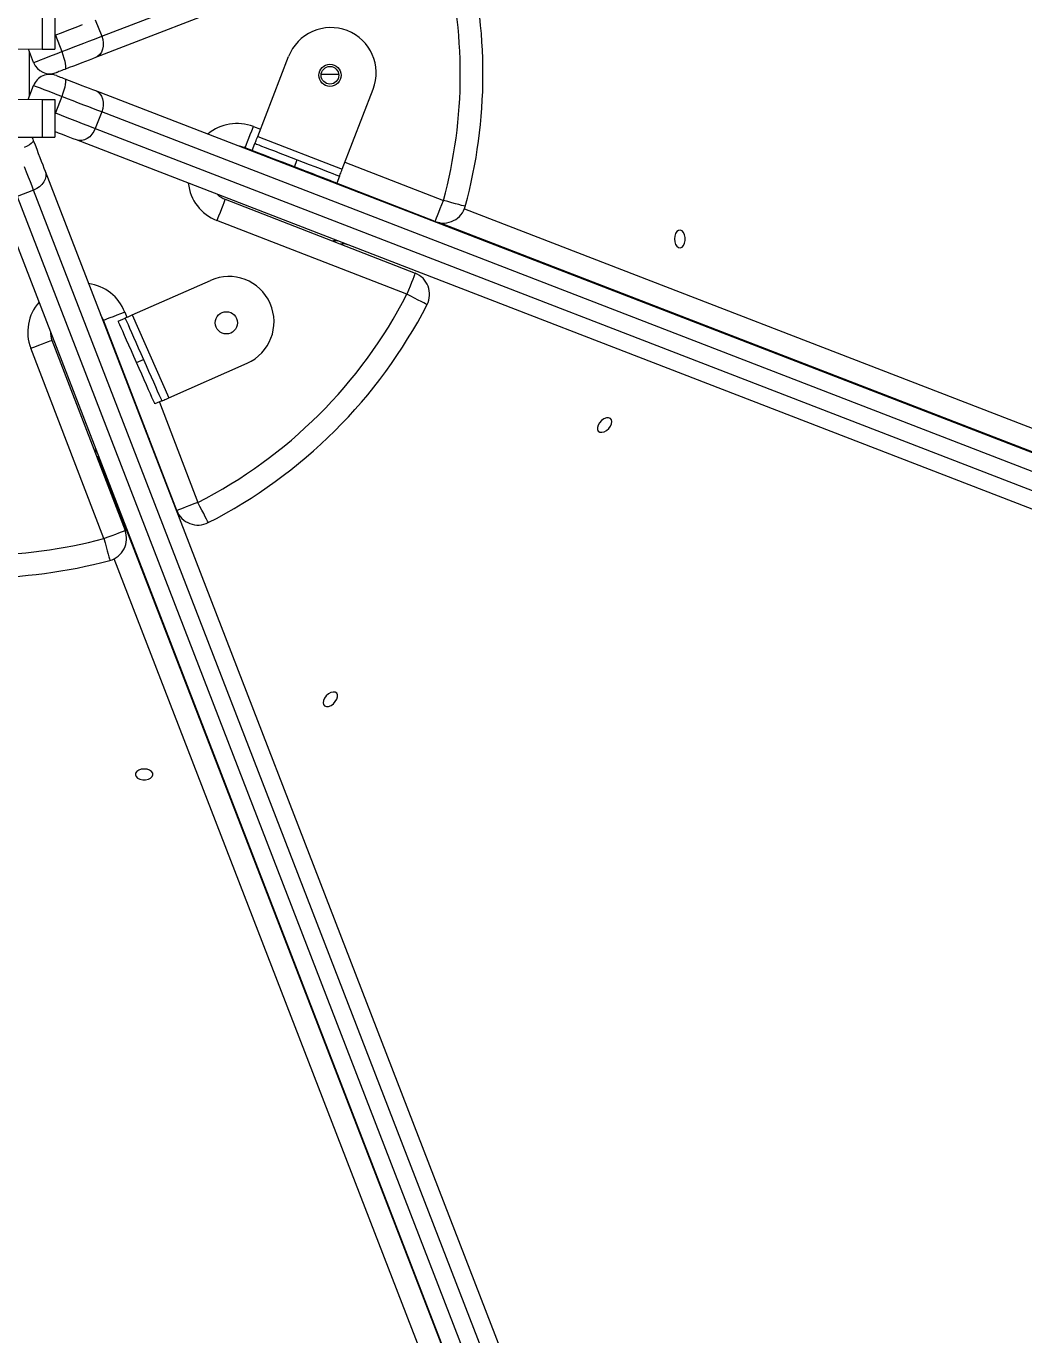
# Model space of a CAD drawing. Header units: millimetres. Extents: x -6332 to 8932, y -6739 to 7096.
# Drawn here: x -1828 to -1432, y -111 to 409 of the extents above; entities that cross this region are included whole.
import ezdxf

# ---------------------------------------------------------------- set-up
doc = ezdxf.new("R2010")
doc.units = ezdxf.units.MM
for name, color, linetype in [('DIKOM_ОБЪЕКТ', 7, 'Continuous'), ('DIKOM_РАЗМЕР_ЗОНА', 7, 'Continuous'), ('DIKOM_РАЗМЕР_ОБЪЕКТА', 7, 'Continuous')]:
    doc.layers.add(name, color=color, linetype=linetype)
doc.styles.add('style1', font='arial.ttf', dxfattribs={"width": 0.8})
doc.dimstyles.new('1-50', dxfattribs={"dimtxt": 300, "dimasz": 200, "dimexe": 100, "dimexo": 0, "dimgap": 100, "dimtad": 1, "dimtxsty": 'style1', "dimcen": 200, "dimclrd": 7, "dimclre": 7, "dimclrt": 7, "dimadec": 1, "dimazin": 2, "dimtfac": 1, "dimtmove": 0, "dimatfit": 2, "dimfxl": 0, "dimlwd": 25, "dimlwe": 18, "dimarcsym": 0})

# ---------------------------------------------------------------- blocks, each defined once
blk = doc.blocks.new('*D9')
at = {"layer": 'Defpoints', "color": 0, "transparency": 16777216}
for p in [(777.17, 5593.97), (-4228.73, -3389.78), (7301.72, -3389.78)]:
    blk.add_point(p, dxfattribs=at)
at = {"layer": 'DIKOM_РАЗМЕР_ОБЪЕКТА', "color": 7, "lineweight": 18, "transparency": 16777216}
for p, q in [((777.17, 5593.97), (7401.72, 5593.97)), ((-4228.73, -3389.78), (7401.72, -3389.78))]:
    blk.add_line(p, q, dxfattribs=at)
at = {"layer": 'DIKOM_РАЗМЕР_ОБЪЕКТА', "color": 7, "lineweight": 25, "transparency": 16777216}
blk.add_line((7301.72, 5393.97), (7301.72, -3189.78), dxfattribs=at)
at = {"layer": 'DIKOM_РАЗМЕР_ОБЪЕКТА', "color": 7, "transparency": 16777216}
for points in [[(7268.39, 5393.97), (7335.06, 5393.97), (7301.72, 5593.97)], [(7268.39, -3189.78), (7335.06, -3189.78), (7301.72, -3389.78)]]:
    blk.add_solid(points, dxfattribs=at)
at = {"layer": 'DIKOM_РАЗМЕР_ОБЪЕКТА', "color": 7, "transparency": 16777216, "insert": (7048.55, 1153.71), "char_height": 300, "attachment_point": 5, "rotation": 90, "style": 'style1'}
blk.add_mtext('9000', dxfattribs=at)
blk = doc.blocks.new('*D10')
at = {"layer": 'Defpoints', "color": 0, "transparency": 16777216}
for p in [(4034.78, 3636.59), (-4490.85, -1960.46), (4034.78, -5533.39)]:
    blk.add_point(p, dxfattribs=at)
at = {"layer": 'DIKOM_РАЗМЕР_ОБЪЕКТА', "color": 7, "lineweight": 18, "transparency": 16777216}
for p, q in [((4034.78, 3636.59), (4034.78, -5633.39)), ((-4490.85, -1960.46), (-4490.85, -5633.39))]:
    blk.add_line(p, q, dxfattribs=at)
at = {"layer": 'DIKOM_РАЗМЕР_ОБЪЕКТА', "color": 7, "lineweight": 25, "transparency": 16777216}
blk.add_line((-4290.85, -5533.39), (3834.78, -5533.39), dxfattribs=at)
at = {"layer": 'DIKOM_РАЗМЕР_ОБЪЕКТА', "color": 7, "transparency": 16777216}
for points in [[(-4290.85, -5500.05), (-4290.85, -5566.72), (-4490.85, -5533.39)], [(3834.78, -5500.05), (3834.78, -5566.72), (4034.78, -5533.39)]]:
    blk.add_solid(points, dxfattribs=at)
at = {"layer": 'DIKOM_РАЗМЕР_ОБЪЕКТА', "color": 7, "transparency": 16777216, "insert": (308.03, -5280.21), "char_height": 300, "attachment_point": 5, "style": 'style1'}
blk.add_mtext('8500', dxfattribs=at)
blk = doc.blocks.new('*D11')
at = {"layer": 'Defpoints', "color": 0, "transparency": 16777216}
for p in [(1114.35, 7096.35), (-4349.59, -4627.34), (8831.76, -4627.34)]:
    blk.add_point(p, dxfattribs=at)
at = {"layer": 'DIKOM_РАЗМЕР_ЗОНА', "color": 7, "lineweight": 18, "transparency": 16777216}
for p, q in [((1114.35, 7096.35), (8931.76, 7096.35)), ((-4349.59, -4627.34), (8931.76, -4627.34))]:
    blk.add_line(p, q, dxfattribs=at)
at = {"layer": 'DIKOM_РАЗМЕР_ЗОНА', "color": 7, "lineweight": 25, "transparency": 16777216}
blk.add_line((8831.76, 6896.35), (8831.76, -4427.34), dxfattribs=at)
at = {"layer": 'DIKOM_РАЗМЕР_ЗОНА', "color": 7, "transparency": 16777216}
for points in [[(8798.42, 6896.35), (8865.09, 6896.35), (8831.76, 7096.35)], [(8798.42, -4427.34), (8865.09, -4427.34), (8831.76, -4627.34)]]:
    blk.add_solid(points, dxfattribs=at)
at = {"layer": 'DIKOM_РАЗМЕР_ЗОНА', "color": 7, "transparency": 16777216, "insert": (8578.59, 1308.2), "char_height": 300, "attachment_point": 5, "rotation": 90, "style": 'style1'}
blk.add_mtext('11750', dxfattribs=at)
blk = doc.blocks.new('*D12')
at = {"layer": 'Defpoints', "color": 0, "transparency": 16777216}
for p in [(6134.38, 3354.85), (-6332, -2644.93), (6134.38, -6639)]:
    blk.add_point(p, dxfattribs=at)
at = {"layer": 'DIKOM_РАЗМЕР_ЗОНА', "color": 7, "lineweight": 18, "transparency": 16777216}
for p, q in [((6134.38, 3354.85), (6134.38, -6739)), ((-6332, -2644.93), (-6332, -6739))]:
    blk.add_line(p, q, dxfattribs=at)
at = {"layer": 'DIKOM_РАЗМЕР_ЗОНА', "color": 7, "lineweight": 25, "transparency": 16777216}
blk.add_line((-6132, -6639), (5934.38, -6639), dxfattribs=at)
at = {"layer": 'DIKOM_РАЗМЕР_ЗОНА', "color": 7, "transparency": 16777216}
for points in [[(-6132, -6605.67), (-6132, -6672.33), (-6332, -6639)], [(5934.38, -6605.67), (5934.38, -6672.33), (6134.38, -6639)]]:
    blk.add_solid(points, dxfattribs=at)
at = {"layer": 'DIKOM_РАЗМЕР_ЗОНА', "color": 7, "transparency": 16777216, "insert": (-98.81, -6385.83), "char_height": 300, "attachment_point": 5, "style": 'style1'}
blk.add_mtext('12500', dxfattribs=at)

msp = doc.modelspace()

# ---------------------------------------------------------------- linework, layer by layer
at = {"layer": 'DIKOM_ОБЪЕКТ', "color": 7, "linetype": 'Continuous', "lineweight": 15}
for p, q in [((-1797.717, 405.128), (-865.352, 765.571)), ((-867.829, 757.108), (-1800.195, 396.665)), ((-1821.285, 415.042), (-1821.312, 400.042)), ((-1816.285, 415.032), (-1816.312, 400.033)), ((-1800.241, 411.656), (-1797.717, 405.128)), ((-1816.095, 405.527), (-1816.302, 405.448)), ((-1816.301, 406.048), (-1816.095, 405.527)), ((-1813.815, 406.409), (-1816.095, 405.527)), ((-1816.095, 405.527), (-1813.571, 398.998)), ((-1811.59, 407.27), (-1813.815, 406.409)), ((-1809.436, 408.102), (-1811.59, 407.27)), ((-1807.369, 408.901), (-1809.436, 408.102)), ((-1805.402, 409.661), (-1807.369, 408.901)), ((-2106.132, 400.555), (-1821.312, 400.042)), ((-1811.291, 399.88), (-1809.066, 400.741)), ((-1809.066, 400.741), (-1806.912, 401.573)), ((-1806.912, 401.573), (-1804.845, 402.372)), ((-1804.845, 402.372), (-1802.878, 403.132)), ((-1802.878, 403.132), (-1801.026, 403.849)), ((-1801.026, 403.849), (-1799.302, 404.515)), ((-1799.302, 404.515), (-1797.717, 405.128)), ((-1797.717, 405.128), (-1797.321, 403.816)), ((-1797.158, 401.175), (-1797.398, 399.944)), ((-1797.321, 403.816), (-1797.132, 402.482)), ((-1797.132, 402.482), (-1797.158, 401.175)), ((-1824.759, 394.673), (-1826.838, 400.052)), ((-1826.346, 381.396), (-1826.315, 398.697)), ((-1824.046, 394.949), (-1823.179, 395.284)), ((-1823.179, 395.284), (-1822.014, 395.735)), ((-1822.014, 395.735), (-1820.595, 396.283)), ((-1821.312, 400.042), (-1820.337, 400.04)), ((-1820.595, 396.283), (-1818.976, 396.91)), ((-1820.337, 400.04), (-1819.399, 400.039)), ((-1819.399, 400.039), (-1818.534, 400.037)), ((-1818.976, 396.91), (-1817.22, 397.588)), ((-1818.534, 400.037), (-1817.777, 400.036)), ((-1817.777, 400.036), (-1817.155, 400.034)), ((-1817.22, 397.588), (-1815.395, 398.294)), ((-1817.155, 400.034), (-1816.693, 400.033)), ((-1816.693, 400.033), (-1816.408, 400.033)), ((-1816.408, 400.033), (-1816.312, 400.033)), ((-1815.395, 398.294), (-1813.571, 398.998)), ((-1813.571, 398.998), (-1811.291, 399.88)), ((-1813.571, 398.998), (-1813.104, 397.715)), ((-1813.104, 397.715), (-1812.705, 396.462)), ((-1812.705, 396.462), (-1812.389, 395.287)), ((-1812.389, 395.287), (-1812.168, 394.235)), ((-1804.151, 395.135), (-1805.659, 394.552)), ((-1802.731, 395.684), (-1804.151, 395.135)), ((-1801.41, 396.195), (-1802.731, 395.684)), ((-1800.195, 396.665), (-1801.41, 396.195)), ((-1799.268, 397.167), (-1800.195, 396.665)), ((-1798.473, 397.902), (-1799.268, 397.167)), ((-1797.842, 398.839), (-1798.473, 397.902)), ((-1797.398, 399.944), (-1797.842, 398.839)), ((-1735.782, 365.325), (-1723.522, 397.038)), ((-1824.759, 394.673), (-1824.579, 394.743)), ((-1824.579, 394.743), (-1824.046, 394.949)), ((-1815.638, 390.695), (-1815.706, 390.669)), ((-1815.436, 390.773), (-1815.638, 390.695)), ((-1815.111, 390.899), (-1815.436, 390.773)), ((-1814.678, 391.066), (-1815.111, 390.899)), ((-1814.159, 391.267), (-1814.678, 391.066)), ((-1813.579, 391.491), (-1814.159, 391.267)), ((-1812.965, 391.727), (-1813.579, 391.491)), ((-1812.35, 391.966), (-1812.965, 391.727)), ((-1810.601, 392.642), (-1812.35, 391.966)), ((-1812.144, 392.19), (-1812.35, 391.966)), ((-1812.168, 394.235), (-1812.051, 393.346)), ((-1812.043, 392.655), (-1812.144, 392.19)), ((-1812.051, 393.346), (-1812.043, 392.655)), ((-1808.896, 393.301), (-1810.601, 392.642)), ((-1807.244, 393.94), (-1808.896, 393.301)), ((-1805.659, 394.552), (-1807.244, 393.94)), ((-1710.562, 390.087), (-1703.626, 390.087)), ((-1826.865, 380.052), (-1824.759, 385.5)), ((-1824.579, 385.43), (-1824.759, 385.5)), ((-1824.046, 385.224), (-1824.579, 385.43)), ((-1823.179, 384.89), (-1824.046, 385.224)), ((-1822.014, 384.439), (-1823.179, 384.89)), ((-1815.706, 389.505), (-1815.638, 389.479)), ((-1815.638, 389.479), (-1815.436, 389.401)), ((-1815.436, 389.401), (-1815.111, 389.275)), ((-1815.111, 389.275), (-1814.678, 389.108)), ((-1814.678, 389.108), (-1814.159, 388.907)), ((-1814.159, 388.907), (-1813.579, 388.682)), ((-1813.579, 388.682), (-1812.965, 388.446)), ((-1812.965, 388.446), (-1812.35, 388.207)), ((-1812.389, 384.888), (-1812.705, 383.712)), ((-1812.168, 385.94), (-1812.389, 384.888)), ((-1812.35, 388.207), (-1812.144, 387.984)), ((-1812.35, 388.207), (-1810.601, 387.531)), ((-1812.051, 386.828), (-1812.168, 385.94)), ((-1812.144, 387.984), (-1812.043, 387.518)), ((-1812.043, 387.518), (-1812.051, 386.828)), ((-1810.601, 387.531), (-1808.896, 386.872)), ((-1808.896, 386.872), (-1807.244, 386.234)), ((-1807.244, 386.234), (-1805.659, 385.621)), ((-1805.659, 385.621), (-1804.151, 385.038)), ((-1804.151, 385.038), (-1802.731, 384.489)), ((-2106.168, 380.554), (-1821.348, 380.042)), ((-1820.595, 383.89), (-1822.014, 384.439)), ((-1821.348, 380.042), (-1821.375, 365.042)), ((-1821.348, 380.042), (-1820.373, 380.04)), ((-1818.976, 383.265), (-1820.595, 383.89)), ((-1820.373, 380.04), (-1819.435, 380.038)), ((-1819.435, 380.038), (-1818.57, 380.036)), ((-1817.22, 382.586), (-1818.976, 383.265)), ((-1818.57, 380.036), (-1817.813, 380.035)), ((-1817.813, 380.035), (-1817.191, 380.034)), ((-1815.395, 381.88), (-1817.22, 382.586)), ((-1817.191, 380.034), (-1816.729, 380.034)), ((-1816.729, 380.034), (-1816.444, 380.033)), ((-1816.444, 380.033), (-1816.348, 380.033)), ((-1816.348, 380.033), (-1816.375, 365.033)), ((-1813.571, 381.175), (-1816.095, 374.646)), ((-1813.571, 381.175), (-1815.395, 381.88)), ((-1813.104, 382.459), (-1813.571, 381.175)), ((-1811.291, 380.294), (-1813.571, 381.175)), ((-1812.705, 383.712), (-1813.104, 382.459)), ((-1809.066, 379.434), (-1811.291, 380.294)), ((-1806.912, 378.601), (-1809.066, 379.434)), ((-1802.731, 384.489), (-1801.41, 383.978)), ((-1801.41, 383.978), (-1800.195, 383.509)), ((-1800.195, 383.509), (-867.829, 23.066)), ((-1800.195, 383.509), (-1799.268, 383.006)), ((-1799.268, 383.006), (-1798.473, 382.272)), ((-1798.473, 382.272), (-1797.842, 381.334)), ((-1797.842, 381.334), (-1797.398, 380.229)), ((-1797.398, 380.229), (-1797.158, 379)), ((-1702.204, 352.345), (-1689.944, 384.057)), ((-1816.095, 374.646), (-1816.359, 373.984)), ((-1816.358, 374.747), (-1816.095, 374.646)), ((-1816.095, 374.646), (-1813.815, 373.764)), ((-1804.845, 377.801), (-1806.912, 378.601)), ((-1802.878, 377.041), (-1804.845, 377.801)), ((-1801.026, 376.325), (-1802.878, 377.041)), ((-1799.302, 375.658), (-1801.026, 376.325)), ((-1797.717, 375.046), (-1800.241, 368.517)), ((-1797.717, 375.046), (-1799.302, 375.658)), ((-1797.321, 376.357), (-1797.717, 375.046)), ((-865.352, 14.603), (-1797.717, 375.046)), ((-1797.132, 377.692), (-1797.321, 376.357)), ((-1797.158, 379), (-1797.132, 377.692)), ((-1813.815, 373.764), (-1811.59, 372.904)), ((-1811.59, 372.904), (-1809.436, 372.071)), ((-1809.436, 372.071), (-1807.369, 371.272)), ((-1807.369, 371.272), (-1805.402, 370.512)), ((-1805.402, 370.512), (-1803.55, 369.796)), ((-1803.55, 369.796), (-1801.826, 369.129)), ((-1801.826, 369.129), (-1800.241, 368.517)), ((-1738.125, 367.605), (-1737.489, 369.242)), ((-1737.489, 369.242), (-1734.689, 368.154)), ((-2106.195, 365.554), (-1821.375, 365.042)), ((-1825.394, 365.049), (-1825.339, 364.907)), ((-1825.339, 364.907), (-1825.102, 364.294)), ((-1825.102, 364.294), (-1824.864, 363.679)), ((-1821.375, 365.042), (-1820.4, 365.04)), ((-1820.4, 365.04), (-1819.462, 365.038)), ((-1819.462, 365.038), (-1818.597, 365.037)), ((-1818.597, 365.037), (-1817.84, 365.035)), ((-1817.84, 365.035), (-1817.218, 365.034)), ((-1817.218, 365.034), (-1816.756, 365.033)), ((-1816.756, 365.033), (-1816.471, 365.033)), ((-1816.471, 365.033), (-1816.375, 365.033)), ((-1814.816, 366.647), (-1816.371, 367.248)), ((-1813.231, 366.034), (-1814.816, 366.647)), ((-1811.724, 365.451), (-1813.231, 366.034)), ((-1810.304, 364.902), (-1811.724, 365.451)), ((-1808.982, 364.391), (-1810.304, 364.902)), ((-1807.767, 363.921), (-1808.982, 364.391)), ((-875.402, 3.478), (-1807.767, 363.921)), ((-1806.743, 363.669), (-1807.767, 363.921)), ((-1804.563, 363.948), (-1805.661, 363.678)), ((-1803.491, 364.467), (-1804.563, 363.948)), ((-1802.487, 365.215), (-1803.491, 364.467)), ((-1801.588, 366.165), (-1802.487, 365.215)), ((-1800.83, 367.28), (-1801.588, 366.165)), ((-1800.241, 368.517), (-1800.83, 367.28)), ((-1800.241, 368.517), (-867.876, 8.074)), ((-1739.794, 363.31), (-1739.3, 364.581)), ((-1739.3, 364.581), (-1738.736, 366.032)), ((-1738.736, 366.032), (-1738.125, 367.605)), ((-1736.383, 363.771), (-1736.196, 364.255)), ((-1736.196, 364.255), (-1735.993, 364.78)), ((-1735.993, 364.78), (-1735.782, 365.325)), ((-1735.782, 365.325), (-1702.204, 352.345)), ((-1827.347, 361.474), (-1828.429, 360.917)), ((-1826.42, 362.019), (-1827.347, 361.474)), ((-1825.684, 362.53), (-1826.42, 362.019)), ((-1825.168, 362.988), (-1825.684, 362.53)), ((-1824.891, 363.376), (-1825.168, 362.988)), ((-1824.864, 363.679), (-1824.891, 363.376)), ((-1824.864, 363.679), (-1824.188, 361.93)), ((-1824.188, 361.93), (-1823.528, 360.225)), ((-1823.528, 360.225), (-1822.89, 358.573)), ((-1805.661, 363.678), (-1806.743, 363.669)), ((-1742.448, 361.328), (-1743.036, 361.412)), ((-1740.749, 360.853), (-1742.448, 361.328)), ((-1740.749, 360.853), (-1740.686, 361.014)), ((-1737.934, 359.759), (-1740.749, 360.853)), ((-1740.686, 361.014), (-1740.501, 361.492)), ((-1740.501, 361.492), (-1740.199, 362.267)), ((-1740.199, 362.267), (-1739.794, 363.31)), ((-1737.946, 359.729), (-1736.864, 362.527)), ((-1737.775, 359.663), (-1737.946, 359.729)), ((-1737.265, 359.466), (-1737.775, 359.663)), ((-1736.428, 359.142), (-1737.265, 359.466)), ((-1736.864, 362.527), (-1736.843, 362.581)), ((-1736.864, 362.527), (-1736.693, 362.461)), ((-1736.843, 362.581), (-1736.781, 362.741)), ((-1736.781, 362.741), (-1736.681, 362.999)), ((-1736.693, 362.461), (-1736.184, 362.265)), ((-1736.681, 362.999), (-1736.547, 363.347)), ((-1736.547, 363.347), (-1736.383, 363.771)), ((-1735.28, 358.699), (-1736.428, 359.142)), ((-1736.184, 362.265), (-1735.347, 361.94)), ((-1735.347, 361.94), (-1734.199, 361.497)), ((-1733.845, 358.144), (-1735.28, 358.699)), ((-1734.199, 361.497), (-1732.763, 360.942)), ((-1732.763, 360.942), (-1731.069, 360.287)), ((-1731.069, 360.287), (-1729.152, 359.546)), ((-1729.152, 359.546), (-1727.049, 358.733)), ((-1727.049, 358.733), (-1724.805, 357.865)), ((-1822.89, 358.573), (-1822.277, 356.988)), ((-1822.277, 356.988), (-1821.694, 355.48)), ((-1821.694, 355.48), (-1821.145, 354.06)), ((-1821.145, 354.06), (-1820.634, 352.738)), ((-1732.151, 357.489), (-1733.845, 358.144)), ((-1730.233, 356.748), (-1732.151, 357.489)), ((-1728.131, 355.935), (-1730.233, 356.748)), ((-1725.886, 355.067), (-1728.131, 355.935)), ((-1723.546, 354.162), (-1725.886, 355.067)), ((-1724.805, 357.865), (-1722.464, 356.96)), ((-1721.156, 353.238), (-1723.546, 354.162)), ((-1722.464, 356.96), (-1720.075, 356.037)), ((-1721.156, 353.238), (-1720.075, 356.037)), ((-1720.075, 356.037), (-1717.685, 355.113)), ((-1717.685, 355.113), (-1715.345, 354.208)), ((-1715.345, 354.208), (-1713.1, 353.34)), ((-1701.134, 355.112), (-1662.037, 339.917)), ((-1827.516, 351.126), (-1828.315, 353.193)), ((-1826.755, 349.158), (-1827.516, 351.126)), ((-1826.039, 347.306), (-1826.755, 349.158)), ((-1820.191, 348.32), (-1820.71, 347.248)), ((-1820.634, 352.738), (-1820.165, 351.523)), ((-1819.922, 349.418), (-1820.191, 348.32)), ((-1820.165, 351.523), (-1459.722, -580.842)), ((-1820.165, 351.523), (-1819.913, 350.499)), ((-1819.913, 350.499), (-1819.922, 349.418)), ((-1665.297, 331.529), (-1721.189, 353.251)), ((-1718.767, 352.315), (-1721.156, 353.238)), ((-1716.426, 351.41), (-1718.767, 352.315)), ((-1714.182, 350.542), (-1716.426, 351.41)), ((-1712.08, 349.73), (-1714.182, 350.542)), ((-1713.1, 353.34), (-1710.998, 352.528)), ((-1710.162, 348.989), (-1712.08, 349.73)), ((-1710.998, 352.528), (-1709.08, 351.787)), ((-1708.468, 348.333), (-1710.162, 348.989)), ((-1709.08, 351.787), (-1707.386, 351.131)), ((-1707.033, 347.778), (-1708.468, 348.333)), ((-1707.386, 351.131), (-1705.951, 350.576)), ((-1705.951, 350.576), (-1704.803, 350.133)), ((-1704.803, 350.133), (-1703.966, 349.809)), ((-1703.286, 349.546), (-1704.367, 346.748)), ((-1703.966, 349.809), (-1703.456, 349.612)), ((-1703.456, 349.612), (-1703.286, 349.546)), ((-1703.286, 349.546), (-1703.265, 349.6)), ((-1703.265, 349.6), (-1703.203, 349.759)), ((-1703.203, 349.759), (-1703.103, 350.018)), ((-1703.103, 350.018), (-1702.969, 350.366)), ((-1702.969, 350.366), (-1702.805, 350.79)), ((-1702.805, 350.79), (-1702.618, 351.274)), ((-1702.618, 351.274), (-1702.415, 351.798)), ((-1702.415, 351.798), (-1702.204, 352.345)), ((-1479.309, -588.414), (-1839.752, 343.951)), ((-1824.76, 343.998), (-1831.289, 341.474)), ((-1825.373, 345.582), (-1826.039, 347.306)), ((-1824.76, 343.998), (-1825.373, 345.582)), ((-1823.524, 344.586), (-1824.76, 343.998)), ((-1464.317, -588.367), (-1824.76, 343.998)), ((-1822.409, 345.345), (-1823.524, 344.586)), ((-1821.459, 346.243), (-1822.409, 345.345)), ((-1820.71, 347.248), (-1821.459, 346.243)), ((-1705.885, 347.335), (-1707.033, 347.778)), ((-1705.047, 347.011), (-1705.885, 347.335)), ((-1704.538, 346.814), (-1705.047, 347.011)), ((-1704.367, 346.748), (-1704.538, 346.814)), ((-1831.289, 341.474), (-1470.846, -590.892)), ((-1749.674, 337.891), (-1750.168, 336.619)), ((-1749.268, 338.934), (-1749.674, 337.891)), ((-1748.967, 339.709), (-1749.268, 338.934)), ((-1748.781, 340.186), (-1748.967, 339.709)), ((-1748.719, 340.347), (-1748.781, 340.186)), ((-1748.719, 340.347), (-1673.267, 311.023)), ((-1693.585, 342.523), (-1693.34, 342.343)), ((-1693.34, 342.343), (-1692.366, 341.823)), ((-1691.785, 341.823), (-1692.366, 341.823)), ((-1663.285, 336.707), (-1662.673, 338.281)), ((-1662.673, 338.281), (-1662.037, 339.917)), ((-1660.343, 339.456), (-1662.037, 339.917)), ((-1658.714, 339.012), (-1660.343, 339.456)), ((-1657.212, 338.604), (-1658.714, 339.012)), ((-1655.896, 338.245), (-1657.212, 338.604)), ((-1654.816, 337.952), (-1655.896, 338.245)), ((-1654.014, 337.733), (-1654.816, 337.952)), ((-1751.343, 333.595), (-1751.979, 331.959)), ((-1750.731, 335.169), (-1751.343, 333.595)), ((-1750.168, 336.619), (-1750.731, 335.169)), ((-1665.049, 332.167), (-1664.748, 332.942)), ((-1664.748, 332.942), (-1664.342, 333.985)), ((-1664.342, 333.985), (-1663.848, 335.257)), ((-1663.848, 335.257), (-1663.285, 336.707)), ((-1653.52, 337.598), (-1654.014, 337.733)), ((-1653.705, 336.514), (-847.775, 24.95)), ((-1653.353, 337.553), (-1653.52, 337.598)), ((-1676.527, 302.634), (-1751.979, 331.959)), ((-1665.297, 331.529), (-1665.235, 331.69)), ((-1665.235, 331.69), (-1665.049, 332.167)), ((-854.295, 18.139), (-1663.833, 331.098)), ((-1569.345, 327.547), (-1569.865, 326.766)), ((-1568.698, 328.01), (-1569.345, 327.547)), ((-1567.993, 328.105), (-1568.698, 328.01)), ((-1567.308, 327.822), (-1567.993, 328.105)), ((-1566.717, 327.191), (-1567.308, 327.822)), ((-1570.201, 325.753), (-1570.318, 324.616)), ((-1570.318, 324.616), (-1570.201, 323.481)), ((-1569.865, 326.766), (-1570.201, 325.753)), ((-1570.201, 323.481), (-1569.865, 322.467)), ((-1569.865, 322.467), (-1569.345, 321.687)), ((-1566.283, 326.283), (-1566.717, 327.191)), ((-1566.717, 322.042), (-1566.283, 322.951)), ((-1566.053, 325.192), (-1566.283, 326.283)), ((-1566.283, 322.951), (-1566.053, 324.04)), ((-1566.053, 324.04), (-1566.053, 325.192)), ((-1569.345, 321.687), (-1568.698, 321.224)), ((-1568.698, 321.224), (-1567.993, 321.129)), ((-1567.993, 321.129), (-1567.308, 321.411)), ((-1567.308, 321.411), (-1566.717, 322.042)), ((-1785.67, 294.409), (-1754.577, 308.164)), ((-1674.716, 307.294), (-1675.28, 305.844)), ((-1674.222, 308.565), (-1674.716, 307.294)), ((-1673.816, 309.608), (-1674.222, 308.565)), ((-1673.515, 310.384), (-1673.816, 309.608)), ((-1673.33, 310.862), (-1673.515, 310.384)), ((-1673.267, 311.023), (-1673.33, 310.862)), ((-1675.891, 304.271), (-1676.527, 302.634)), ((-1674.966, 301.83), (-1676.527, 302.634)), ((-1675.28, 305.844), (-1675.891, 304.271)), ((-1673.465, 301.057), (-1674.966, 301.83)), ((-1672.082, 300.345), (-1673.465, 301.057)), ((-1670.87, 299.72), (-1672.082, 300.345)), ((-1669.875, 299.208), (-1670.87, 299.72)), ((-1669.135, 298.826), (-1669.875, 299.208)), ((-1668.68, 298.593), (-1669.135, 298.826)), ((-1668.526, 298.513), (-1668.68, 298.593)), ((-1797.734, 293.874), (-1798.068, 294.365)), ((-1796.942, 292.296), (-1797.734, 293.874)), ((-1796.781, 292.359), (-1796.942, 292.296)), ((-1767.889, 216.741), (-1796.942, 292.296)), ((-1796.303, 292.542), (-1796.781, 292.359)), ((-1795.527, 292.841), (-1796.303, 292.542)), ((-1794.482, 293.243), (-1795.527, 292.841)), ((-1793.209, 293.733), (-1794.482, 293.243)), ((-1791.757, 294.291), (-1793.209, 293.733)), ((-1790.181, 294.897), (-1791.757, 294.291)), ((-1791.157, 291.981), (-1788.413, 293.195)), ((-1791.083, 291.814), (-1791.157, 291.981)), ((-1790.862, 291.314), (-1791.083, 291.814)), ((-1790.499, 290.494), (-1790.862, 291.314)), ((-1788.542, 295.527), (-1790.181, 294.897)), ((-1788.542, 295.527), (-1787.757, 293.485)), ((-1788.413, 293.195), (-1788.361, 293.218)), ((-1788.413, 293.195), (-1788.339, 293.027)), ((-1788.361, 293.218), (-1788.205, 293.287)), ((-1788.339, 293.027), (-1788.118, 292.528)), ((-1788.205, 293.287), (-1787.951, 293.399)), ((-1788.118, 292.528), (-1787.755, 291.707)), ((-1787.951, 293.399), (-1787.61, 293.551)), ((-1787.755, 291.707), (-1787.257, 290.582)), ((-1787.61, 293.551), (-1787.194, 293.735)), ((-1787.194, 293.735), (-1786.72, 293.944)), ((-1786.72, 293.944), (-1786.205, 294.171)), ((-1786.205, 294.171), (-1785.67, 294.409)), ((-1785.67, 294.409), (-1771.105, 261.486)), ((-1790.001, 289.368), (-1790.499, 290.494)), ((-1789.378, 287.96), (-1790.001, 289.368)), ((-1788.643, 286.3), (-1789.378, 287.96)), ((-1787.812, 284.419), (-1788.643, 286.3)), ((-1787.257, 290.582), (-1786.635, 289.174)), ((-1786.635, 289.174), (-1785.9, 287.514)), ((-1785.9, 287.514), (-1785.068, 285.633)), ((-1825.877, 281.171), (-1824.238, 281.801)), ((-1796.824, 205.614), (-1825.877, 281.171)), ((-1824.238, 281.801), (-1822.662, 282.407)), ((-1822.662, 282.407), (-1821.21, 282.966)), ((-1821.21, 282.966), (-1819.937, 283.455)), ((-1819.937, 283.455), (-1818.892, 283.856)), ((-1818.892, 283.856), (-1818.116, 284.155)), ((-1818.116, 284.155), (-1817.638, 284.339)), ((-1817.638, 284.339), (-1817.477, 284.401)), ((-1817.477, 284.401), (-1788.423, 208.844)), ((-1786.9, 282.358), (-1787.812, 284.419)), ((-1785.926, 280.158), (-1786.9, 282.358)), ((-1785.068, 285.633), (-1784.156, 283.572)), ((-1784.156, 283.572), (-1783.183, 281.371)), ((-1783.183, 281.371), (-1782.168, 279.077)), ((-1784.911, 277.863), (-1785.926, 280.158)), ((-1783.875, 275.52), (-1784.911, 277.863)), ((-1783.875, 275.52), (-1781.131, 276.733)), ((-1782.838, 273.177), (-1783.875, 275.52)), ((-1782.168, 279.077), (-1781.131, 276.733)), ((-1781.131, 276.733), (-1780.095, 274.391)), ((-1781.823, 270.883), (-1782.838, 273.177)), ((-1780.85, 268.682), (-1781.823, 270.883)), ((-1780.095, 274.391), (-1779.08, 272.096)), ((-1779.08, 272.096), (-1778.106, 269.896)), ((-1771.105, 261.486), (-1740.012, 275.242)), ((-1779.938, 266.621), (-1780.85, 268.682)), ((-1779.106, 264.74), (-1779.938, 266.621)), ((-1778.106, 269.896), (-1777.194, 267.834)), ((-1777.194, 267.834), (-1776.362, 265.954)), ((-1776.362, 265.954), (-1775.628, 264.293)), ((-1778.371, 263.08), (-1779.106, 264.74)), ((-1777.748, 261.672), (-1778.371, 263.08)), ((-1777.25, 260.547), (-1777.748, 261.672)), ((-1776.887, 259.726), (-1777.25, 260.547)), ((-1773.849, 260.272), (-1776.592, 259.059)), ((-1775.628, 264.293), (-1775.005, 262.886)), ((-1775.005, 262.886), (-1774.507, 261.76)), ((-1774.507, 261.76), (-1774.144, 260.94)), ((-1774.144, 260.94), (-1773.923, 260.44)), ((-1773.923, 260.44), (-1773.849, 260.272)), ((-1773.849, 260.272), (-1773.796, 260.296)), ((-1773.796, 260.296), (-1773.64, 260.365)), ((-1773.64, 260.365), (-1773.387, 260.477)), ((-1773.387, 260.477), (-1773.045, 260.628)), ((-1773.045, 260.628), (-1772.63, 260.812)), ((-1772.63, 260.812), (-1772.155, 261.022)), ((-1772.155, 261.022), (-1771.641, 261.25)), ((-1771.641, 261.25), (-1771.105, 261.486)), ((-1776.666, 259.227), (-1776.887, 259.726)), ((-1776.592, 259.059), (-1776.666, 259.227)), ((-1774.821, 259.843), (-1759.489, 219.971)), ((-1600.588, 250.7), (-1600.884, 249.76)), ((-1600.884, 249.76), (-1600.87, 248.922)), ((-1600.014, 251.639), (-1600.588, 250.7)), ((-1599.224, 252.477), (-1600.014, 251.639)), ((-1598.304, 253.122), (-1599.224, 252.477)), ((-1597.354, 253.505), (-1598.304, 253.122)), ((-1596.476, 253.583), (-1597.354, 253.505)), ((-1595.766, 253.349), (-1596.476, 253.583)), ((-1596.405, 249.322), (-1595.714, 250.223)), ((-1595.301, 252.829), (-1595.766, 253.349)), ((-1595.714, 250.223), (-1595.273, 251.176)), ((-1595.13, 252.077), (-1595.301, 252.829)), ((-1595.273, 251.176), (-1595.13, 252.077)), ((-1780.082, 248.447), (-1780.039, 247.729)), ((-1778.869, 245.294), (-1778.83, 244.954)), ((-1778.83, 244.954), (-1778.561, 243.906)), ((-1600.87, 248.922), (-1600.548, 248.277)), ((-1600.548, 248.277), (-1599.952, 247.894)), ((-1599.952, 247.894), (-1599.147, 247.816)), ((-1599.147, 247.816), (-1598.22, 248.05)), ((-1598.22, 248.05), (-1597.272, 248.57)), ((-1597.272, 248.57), (-1596.405, 249.322)), ((-1778.194, 243.539), (-1778.561, 243.906)), ((-1799.313, 237.165), (-1798.586, 236.306)), ((-1798.586, 236.306), (-1798.066, 235.333)), ((-1798.066, 235.333), (-1798.193, 234.252)), ((-1798.066, 236.122), (-1798.066, 235.333)), ((-1798.066, 235.333), (-1474.382, -601.949)), ((-1762.703, 218.734), (-1764.156, 218.176)), ((-1761.128, 219.34), (-1762.703, 218.734)), ((-1759.489, 219.971), (-1761.128, 219.34)), ((-1758.691, 218.407), (-1759.489, 219.971)), ((-1757.923, 216.903), (-1758.691, 218.407)), ((-1767.728, 216.803), (-1767.889, 216.741)), ((-1767.25, 216.986), (-1767.728, 216.803)), ((-1766.473, 217.284), (-1767.25, 216.986)), ((-1765.429, 217.687), (-1766.473, 217.284)), ((-1764.156, 218.176), (-1765.429, 217.687)), ((-1757.215, 215.517), (-1757.923, 216.903)), ((-1756.595, 214.302), (-1757.215, 215.517)), ((-1756.086, 213.306), (-1756.595, 214.302)), ((-1755.708, 212.565), (-1756.086, 213.306)), ((-1790.884, 207.898), (-1789.839, 208.3)), ((-1789.839, 208.3), (-1789.063, 208.598)), ((-1789.063, 208.598), (-1788.585, 208.782)), ((-1788.585, 208.782), (-1788.423, 208.844)), ((-1755.475, 212.109), (-1755.708, 212.565)), ((-1755.397, 211.954), (-1755.475, 212.109)), ((-1796.824, 205.614), (-1795.185, 206.245)), ((-1796.824, 205.614), (-1796.369, 203.918)), ((-1796.369, 203.918), (-1795.931, 202.288)), ((-1795.185, 206.245), (-1793.609, 206.85)), ((-1793.609, 206.85), (-1792.157, 207.409)), ((-1792.157, 207.409), (-1790.884, 207.898)), ((-1795.931, 202.288), (-1795.528, 200.785)), ((-1795.528, 200.785), (-1795.174, 199.468)), ((-1795.174, 199.468), (-1794.884, 198.387)), ((-1794.884, 198.387), (-1794.669, 197.583)), ((-1794.669, 197.583), (-1794.536, 197.089)), ((-1481.193, -608.468), (-1792.797, 197.565)), ((-1794.536, 197.089), (-1794.491, 196.921)), ((-1709.693, 141.304), (-1709.836, 140.403)), ((-1709.836, 140.403), (-1709.666, 139.651)), ((-1709.252, 142.256), (-1709.693, 141.304)), ((-1708.561, 143.157), (-1709.252, 142.256)), ((-1707.694, 143.909), (-1708.561, 143.157)), ((-1706.746, 144.43), (-1707.694, 143.909)), ((-1705.82, 144.664), (-1706.746, 144.43)), ((-1705.015, 144.585), (-1705.82, 144.664)), ((-1705.742, 140.002), (-1704.952, 140.841)), ((-1704.418, 144.202), (-1705.015, 144.585)), ((-1704.952, 140.841), (-1704.378, 141.78)), ((-1704.096, 143.558), (-1704.418, 144.202)), ((-1704.378, 141.78), (-1704.082, 142.719)), ((-1704.082, 142.719), (-1704.096, 143.558)), ((-1709.666, 139.651), (-1709.2, 139.13)), ((-1709.2, 139.13), (-1708.49, 138.896)), ((-1708.49, 138.896), (-1707.612, 138.975)), ((-1707.612, 138.975), (-1706.662, 139.358)), ((-1706.662, 139.358), (-1705.742, 140.002)), ((-1784.253, 112.454), (-1784.348, 111.75)), ((-1784.348, 111.75), (-1784.065, 111.065)), ((-1783.79, 113.102), (-1784.253, 112.454)), ((-1784.065, 111.065), (-1783.435, 110.474)), ((-1783.01, 113.622), (-1783.79, 113.102)), ((-1783.435, 110.474), (-1782.526, 110.039)), ((-1781.996, 113.957), (-1783.01, 113.622)), ((-1782.526, 110.039), (-1781.436, 109.81)), ((-1780.86, 114.074), (-1781.996, 113.957)), ((-1781.436, 109.81), (-1780.284, 109.81)), ((-1779.724, 113.957), (-1780.86, 114.074)), ((-1780.284, 109.81), (-1779.194, 110.039)), ((-1778.71, 113.622), (-1779.724, 113.957)), ((-1779.194, 110.039), (-1778.285, 110.474)), ((-1777.93, 113.102), (-1778.71, 113.622)), ((-1778.285, 110.474), (-1777.655, 111.065)), ((-1777.467, 112.454), (-1777.93, 113.102)), ((-1777.655, 111.065), (-1777.372, 111.75)), ((-1777.372, 111.75), (-1777.467, 112.454))]:
    msp.add_line(p, q, dxfattribs=at)
for centre, radius in [((-1707.094, 389.615), 4.4), ((-1707.094, 389.615), 3.5), ((-1748.209, 291.298), 4.4)]:
    msp.add_circle(centre, radius, dxfattribs=at)
for centre, radius, start, end in [((-1846.33, 390.087), 200, 344.77149, 15.02231), ((-1846.33, 390.087), 191, 344.77149, 15.02231), ((-1706.733, 390.548), 18, 68.86401, 158.86401), ((-1706.733, 390.548), 18, 338.86401, 68.86401), ((-1818.23, 397.198), 7, 201.13599, 291.13599), ((-1818.23, 382.976), 7, 68.86401, 158.86401), ((-1744.009, 352.465), 18, 68.76091, 129.97472), ((-1745.458, 348.736), 18, 186.33672, 248.76091), ((-1745.458, 348.736), 9, 226.18094, 248.76091), ((-1662.037, 339.917), 9, 248.76091, 344.77149), ((-1702.099, 316.75), 5.899, 70.69521, 98.79894), ((-1805.343, 289.067), 18, 21.03289, 82.2467), ((-1747.294, 291.703), 18, 23.86401, 113.86401), ((-1676.527, 302.634), 9, 332.75034, 68.76091), ((-1846.33, 390.087), 191, 297.04347, 332.75034), ((-1809.076, 287.631), 18, 138.6087, 201.03289), ((-1846.33, 390.087), 200, 297.04347, 332.75034), ((-1747.294, 291.703), 18, 293.86401, 23.86401), ((-1809.076, 287.631), 9, 178.45292, 201.03289), ((-1803.319, 233.903), 5.702, 22.90649, 51.60658), ((-1759.489, 219.97), 9, 201.03289, 297.04347), ((-1796.824, 205.614), 9, 285.02231, 21.03289), ((-1846.33, 390.087), 191, 254.77149, 285.02231), ((-1846.33, 390.087), 200, 254.77149, 285.02231)]:
    msp.add_arc(centre, radius, start, end, dxfattribs=at)
for points, knots in [([(-1696.311, 343.582), (-1696.171, 343.436), (-1696.018, 343.278), (-1695.831, 343.166), (-1695.816, 343.157)], [0, 0, 0, 0, 0.9185371, 1, 1, 1, 1]), ([(-1703.975, 323.796), (-1704.184, 323.822), (-1704.87, 323.906), (-1705.558, 323.819), (-1706.036, 323.759)], [0, 0, 0, 0, 0.3050337, 1, 1, 1, 1]), ([(-1799.364, 239.48), (-1799.545, 239.741), (-1799.96, 240.34), (-1800.511, 240.817), (-1800.821, 241.086)], [0, 0, 0, 0, 0.4365351, 1, 1, 1, 1])]:
    msp.add_open_spline(points, degree=3, knots=knots, dxfattribs=at)

# ---------------------------------------------------------------- dimensions: what is measured, and where the dimension line sits
at = {"layer": 'DIKOM_РАЗМЕР_ЗОНА'}
dim = msp.add_linear_dim(base=(8831.757, -4627.344), p1=(1114.346, 7096.351), p2=(-4349.589, -4627.344), angle=90, text='11750', dimstyle='1-50', dxfattribs=at)
dim.commit()
dim.dimension.update_dxf_attribs({"geometry": '*D11', "text_midpoint": (8831.757, 1308.196), "dimtype": 160})
dim = msp.add_linear_dim(base=(6134.379, -6639), p1=(-6332, -2644.933), p2=(6134.379, 3354.853), text='12500', dimstyle='1-50', dxfattribs=at)
dim.commit()
dim.dimension.update_dxf_attribs({"geometry": '*D12', "text_midpoint": (-98.81, -6639), "dimtype": 160})
at = {"layer": 'DIKOM_РАЗМЕР_ОБЪЕКТА'}
dim = msp.add_linear_dim(base=(7301.722, -3389.779), p1=(777.17, 5593.968), p2=(-4228.728, -3389.779), angle=90, text='9000', dimstyle='1-50', dxfattribs=at)
dim.commit()
dim.dimension.update_dxf_attribs({"geometry": '*D9', "text_midpoint": (7301.722, 1153.714), "dimtype": 160})
dim = msp.add_linear_dim(base=(4034.777, -5533.386), p1=(-4490.848, -1960.464), p2=(4034.777, 3636.587), text='8500', dimstyle='1-50', dxfattribs=at)
dim.commit()
dim.dimension.update_dxf_attribs({"geometry": '*D10', "text_midpoint": (308.034, -5533.386), "dimtype": 160})

doc.saveas('drawing.dxf')
